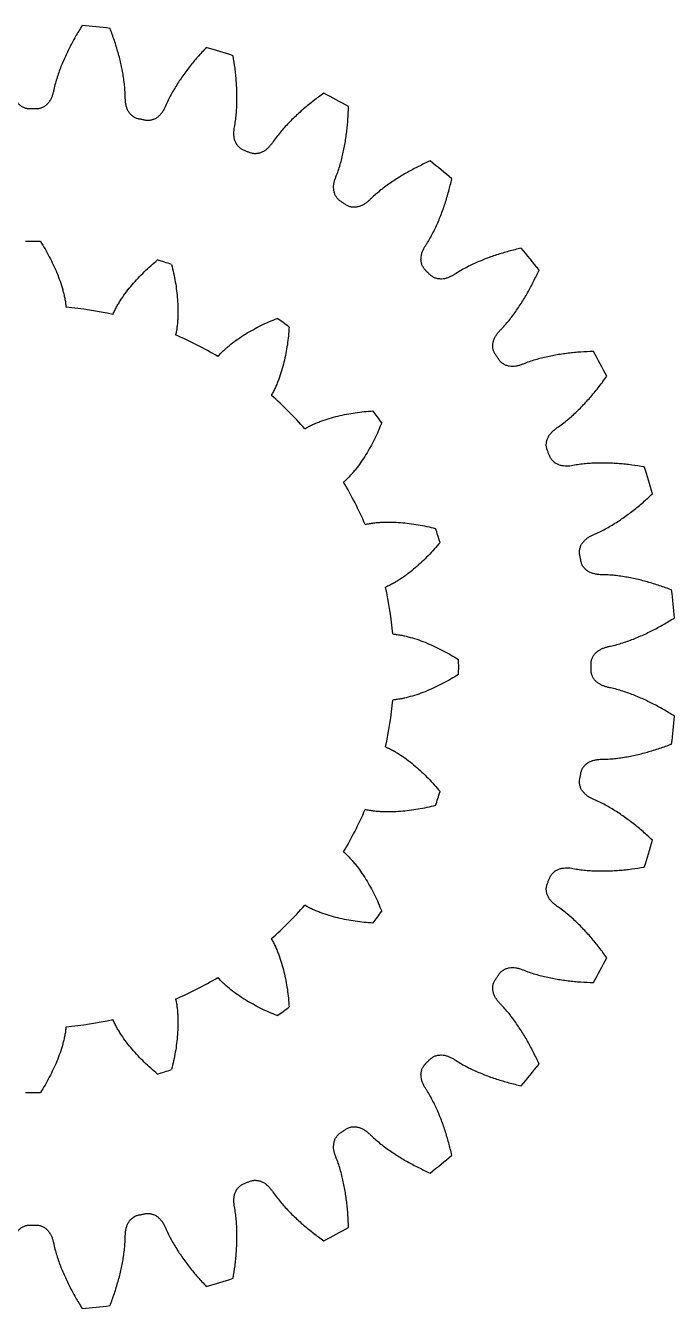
# Model space of a CAD drawing. Header units: millimetres. Extents: x -17 to 17, y -17 to 17.
# Drawn here: x -0.2 to 16.95, y -16.95 to 16.95 of the extents above; entities that cross this region are included whole.
import ezdxf

# ---------------------------------------------------------------- set-up
doc = ezdxf.new("R2010")
doc.units = ezdxf.units.MM

msp = doc.modelspace()

# ---------------------------------------------------------------- linework, layer by layer
for radius, start, end in [(17, 83.1228, 85.6272), (17, 71.8728, 74.3772), (17, 60.6228, 63.1272), (17, 49.3728, 51.8772), (11.25, 89.006, 90.994), (17, 38.1228, 40.6272), (11.25, 71.006, 72.994), (9.551, 77.2414, 84.7586), (11.25, 53.006, 54.994), (9.551, 59.2414, 66.7586), (17, 26.8728, 29.3772), (9.551, 41.2414, 48.7586), (11.25, 35.006, 36.994), (17, 15.6228, 18.1272), (9.551, 23.2414, 30.7586), (11.25, 17.006, 18.994), (9.551, 5.2414, 12.7586), (17, 4.3728, 6.8772), (11.25, 359.006, 0.994), (9.551, 347.2414, 354.7586), (17, 353.1228, 355.6272), (11.25, 341.006, 342.994), (9.551, 329.2414, 336.7586), (17, 341.8728, 344.3772), (9.551, 311.2414, 318.7586), (11.25, 323.006, 324.994), (17, 330.6228, 333.1272), (9.551, 293.2414, 300.7586), (11.25, 305.006, 306.994), (9.551, 275.2414, 282.7586), (17, 319.3728, 321.8772), (11.25, 287.006, 288.994), (11.25, 269.006, 270.994), (17, 308.1228, 310.6272), (17, 296.8728, 299.3772), (17, 285.6228, 288.1272), (17, 274.3728, 276.8772)]:
    msp.add_arc((0, 0), radius, start, end)
for points, knots in [([(1.296, 16.951), (1.237, 16.855), (1.149, 16.711), (1.041, 16.515), (0.963, 16.366), (0.889, 16.214), (0.819, 16.061), (0.753, 15.906), (0.693, 15.749), (0.638, 15.589), (0.59, 15.428), (0.556, 15.292), (0.534, 15.182), (0.51, 15.101), (0.479, 15.023), (0.437, 14.949), (0.393, 14.894), (0.354, 14.854), (0.32, 14.829), (0.285, 14.805), (0.247, 14.786), (0.209, 14.77), (0.168, 14.76), (0.126, 14.751), (0.07, 14.749), (0, 14.751), (-0.07, 14.749), (-0.126, 14.751), (-0.168, 14.76), (-0.209, 14.77), (-0.247, 14.786), (-0.285, 14.805), (-0.32, 14.829), (-0.354, 14.854), (-0.393, 14.894), (-0.437, 14.949), (-0.479, 15.023), (-0.51, 15.101), (-0.534, 15.182), (-0.556, 15.292), (-0.59, 15.428), (-0.638, 15.589), (-0.693, 15.749), (-0.753, 15.906), (-0.819, 16.061), (-0.889, 16.214), (-0.963, 16.366), (-1.041, 16.515), (-1.149, 16.711), (-1.237, 16.855), (-1.296, 16.951)], [-0.5387943, -0.5387943, -0.5387943, -0.5387943, -0.5051179, -0.4882785, -0.4714392, -0.4545999, -0.4377607, -0.4209216, -0.4040826, -0.3872438, -0.3704053, -0.3535677, -0.3451488, -0.3367309, -0.328313, -0.3199005, -0.311489, -0.3072802, -0.3030703, -0.2988622, -0.2946523, -0.290444, -0.2862348, -0.2820262, -0.277817, -0.2693972, -0.2609774, -0.2567681, -0.2525596, -0.2483503, -0.244142, -0.2399321, -0.2357241, -0.2315141, -0.2273054, -0.2188938, -0.2104814, -0.2020635, -0.1936455, -0.1852267, -0.168389, -0.1515506, -0.1347118, -0.1178728, -0.1010337, -0.0841944, -0.0673552, -0.0505158, -0.0336764, 0, 0, 0, 0]), ([(4.578, 16.372), (4.502, 16.29), (4.387, 16.166), (4.243, 15.994), (4.137, 15.863), (4.035, 15.729), (3.936, 15.593), (3.842, 15.453), (3.752, 15.311), (3.667, 15.165), (3.588, 15.017), (3.528, 14.89), (3.485, 14.786), (3.446, 14.711), (3.4, 14.641), (3.345, 14.576), (3.291, 14.531), (3.245, 14.5), (3.207, 14.481), (3.168, 14.465), (3.127, 14.454), (3.086, 14.445), (3.044, 14.443), (3.002, 14.443), (2.946, 14.452), (2.878, 14.467), (2.809, 14.48), (2.754, 14.492), (2.715, 14.509), (2.677, 14.526), (2.642, 14.55), (2.608, 14.576), (2.579, 14.606), (2.551, 14.638), (2.52, 14.684), (2.488, 14.747), (2.461, 14.827), (2.446, 14.91), (2.439, 14.994), (2.438, 15.106), (2.432, 15.247), (2.416, 15.414), (2.393, 15.581), (2.364, 15.747), (2.331, 15.912), (2.292, 16.076), (2.249, 16.239), (2.201, 16.4), (2.133, 16.614), (2.075, 16.772), (2.036, 16.878)], [-0.5387943, -0.5387943, -0.5387943, -0.5387943, -0.5051179, -0.4882785, -0.4714392, -0.4545999, -0.4377607, -0.4209216, -0.4040826, -0.3872438, -0.3704053, -0.3535677, -0.3451488, -0.3367309, -0.328313, -0.3199005, -0.311489, -0.3072802, -0.3030703, -0.2988622, -0.2946523, -0.290444, -0.2862348, -0.2820262, -0.277817, -0.2693972, -0.2609774, -0.2567681, -0.2525596, -0.2483503, -0.244142, -0.2399321, -0.2357241, -0.2315141, -0.2273054, -0.2188938, -0.2104814, -0.2020635, -0.1936455, -0.1852267, -0.168389, -0.1515506, -0.1347118, -0.1178728, -0.1010337, -0.0841944, -0.0673552, -0.0505158, -0.0336764, 0, 0, 0, 0]), ([(7.684, 15.164), (7.593, 15.098), (7.457, 14.999), (7.281, 14.859), (7.152, 14.751), (7.026, 14.64), (6.903, 14.525), (6.783, 14.407), (6.667, 14.285), (6.555, 14.159), (6.449, 14.028), (6.365, 13.915), (6.303, 13.822), (6.25, 13.756), (6.191, 13.696), (6.125, 13.644), (6.063, 13.61), (6.011, 13.588), (5.97, 13.577), (5.929, 13.569), (5.887, 13.566), (5.845, 13.565), (5.803, 13.572), (5.762, 13.58), (5.709, 13.6), (5.645, 13.628), (5.58, 13.653), (5.528, 13.677), (5.493, 13.7), (5.459, 13.725), (5.43, 13.755), (5.402, 13.787), (5.379, 13.822), (5.358, 13.859), (5.336, 13.911), (5.317, 13.978), (5.307, 14.062), (5.307, 14.147), (5.317, 14.23), (5.338, 14.341), (5.359, 14.479), (5.376, 14.647), (5.387, 14.815), (5.391, 14.983), (5.39, 15.152), (5.384, 15.32), (5.373, 15.488), (5.358, 15.656), (5.333, 15.879), (5.307, 16.045), (5.289, 16.156)], [-0.5387943, -0.5387943, -0.5387943, -0.5387943, -0.5051179, -0.4882785, -0.4714392, -0.4545999, -0.4377607, -0.4209216, -0.4040826, -0.3872438, -0.3704053, -0.3535677, -0.3451488, -0.3367309, -0.328313, -0.3199005, -0.311489, -0.3072802, -0.3030703, -0.2988622, -0.2946523, -0.290444, -0.2862348, -0.2820262, -0.277817, -0.2693972, -0.2609774, -0.2567681, -0.2525596, -0.2483503, -0.244142, -0.2399321, -0.2357241, -0.2315141, -0.2273054, -0.2188938, -0.2104814, -0.2020635, -0.1936455, -0.1852267, -0.168389, -0.1515506, -0.1347118, -0.1178728, -0.1010337, -0.0841944, -0.0673552, -0.0505158, -0.0336764, 0, 0, 0, 0]), ([(10.495, 13.374), (10.393, 13.327), (10.24, 13.257), (10.04, 13.153), (9.893, 13.073), (9.747, 12.988), (9.604, 12.9), (9.463, 12.807), (9.326, 12.71), (9.191, 12.608), (9.062, 12.5), (8.958, 12.406), (8.878, 12.327), (8.814, 12.272), (8.744, 12.225), (8.669, 12.187), (8.602, 12.165), (8.547, 12.154), (8.504, 12.152), (8.462, 12.151), (8.421, 12.157), (8.379, 12.164), (8.339, 12.179), (8.3, 12.195), (8.253, 12.225), (8.195, 12.265), (8.136, 12.303), (8.09, 12.335), (8.061, 12.365), (8.032, 12.396), (8.009, 12.432), (7.988, 12.468), (7.972, 12.507), (7.959, 12.547), (7.948, 12.602), (7.942, 12.673), (7.948, 12.757), (7.965, 12.839), (7.991, 12.92), (8.034, 13.023), (8.081, 13.156), (8.131, 13.317), (8.174, 13.479), (8.211, 13.644), (8.242, 13.809), (8.269, 13.975), (8.292, 14.142), (8.31, 14.31), (8.329, 14.533), (8.335, 14.702), (8.339, 14.814)], [-0.5387943, -0.5387943, -0.5387943, -0.5387943, -0.5051179, -0.4882785, -0.4714392, -0.4545999, -0.4377607, -0.4209216, -0.4040826, -0.3872438, -0.3704053, -0.3535677, -0.3451488, -0.3367309, -0.328313, -0.3199005, -0.311489, -0.3072802, -0.3030703, -0.2988622, -0.2946523, -0.290444, -0.2862348, -0.2820262, -0.277817, -0.2693972, -0.2609774, -0.2567681, -0.2525596, -0.2483503, -0.244142, -0.2399321, -0.2357241, -0.2315141, -0.2273054, -0.2188938, -0.2104814, -0.2020635, -0.1936455, -0.1852267, -0.168389, -0.1515506, -0.1347118, -0.1178728, -0.1010337, -0.0841944, -0.0673552, -0.0505158, -0.0336764, 0, 0, 0, 0]), ([(12.902, 11.069), (12.793, 11.043), (12.629, 11.004), (12.414, 10.942), (12.253, 10.891), (12.094, 10.837), (11.936, 10.778), (11.78, 10.715), (11.626, 10.646), (11.474, 10.572), (11.326, 10.492), (11.206, 10.42), (11.112, 10.358), (11.039, 10.317), (10.961, 10.284), (10.88, 10.261), (10.81, 10.254), (10.754, 10.254), (10.712, 10.259), (10.67, 10.267), (10.63, 10.28), (10.591, 10.296), (10.555, 10.318), (10.52, 10.341), (10.479, 10.38), (10.43, 10.43), (10.38, 10.479), (10.341, 10.52), (10.318, 10.555), (10.296, 10.591), (10.28, 10.63), (10.267, 10.67), (10.259, 10.712), (10.254, 10.754), (10.254, 10.81), (10.261, 10.88), (10.284, 10.961), (10.317, 11.039), (10.358, 11.112), (10.42, 11.206), (10.492, 11.326), (10.572, 11.474), (10.646, 11.626), (10.715, 11.78), (10.778, 11.936), (10.837, 12.094), (10.891, 12.253), (10.942, 12.414), (11.004, 12.629), (11.043, 12.793), (11.069, 12.902)], [-0.5387943, -0.5387943, -0.5387943, -0.5387943, -0.5051179, -0.4882785, -0.4714392, -0.4545999, -0.4377607, -0.4209216, -0.4040826, -0.3872438, -0.3704053, -0.3535677, -0.3451488, -0.3367309, -0.328313, -0.3199005, -0.311489, -0.3072802, -0.3030703, -0.2988622, -0.2946523, -0.290444, -0.2862348, -0.2820262, -0.277817, -0.2693972, -0.2609774, -0.2567681, -0.2525596, -0.2483503, -0.244142, -0.2399321, -0.2357241, -0.2315141, -0.2273054, -0.2188938, -0.2104814, -0.2020635, -0.1936455, -0.1852267, -0.168389, -0.1515506, -0.1347118, -0.1178728, -0.1010337, -0.0841944, -0.0673552, -0.0505158, -0.0336764, 0, 0, 0, 0]), ([(0.195, 11.248), (0.236, 11.182), (0.319, 11.049), (0.432, 10.843), (0.537, 10.632), (0.632, 10.417), (0.716, 10.197), (0.775, 10.01), (0.814, 9.859), (0.839, 9.744), (0.86, 9.628), (0.868, 9.55), (0.873, 9.511)], [-0.1880071, -0.1880071, -0.1880071, -0.1880071, -0.1645057, -0.1410042, -0.1175029, -0.094002, -0.0705017, -0.0470023, -0.0352513, -0.0235004, -0.0117499, 0, 0, 0, 0]), ([(2.109, 9.315), (2.125, 9.351), (2.157, 9.423), (2.213, 9.526), (2.272, 9.628), (2.357, 9.76), (2.47, 9.919), (2.618, 10.103), (2.775, 10.278), (2.939, 10.445), (3.111, 10.606), (3.23, 10.708), (3.29, 10.758)], [-0.1880071, -0.1880071, -0.1880071, -0.1880071, -0.1762572, -0.1645067, -0.1527558, -0.1410048, -0.1175054, -0.0940051, -0.0705042, -0.0470029, -0.0235014, 0, 0, 0, 0]), ([(3.662, 10.637), (3.68, 10.561), (3.718, 10.409), (3.762, 10.178), (3.797, 9.946), (3.82, 9.712), (3.832, 9.477), (3.83, 9.281), (3.821, 9.125), (3.809, 9.008), (3.793, 8.891), (3.777, 8.815), (3.769, 8.776)], [-0.1880071, -0.1880071, -0.1880071, -0.1880071, -0.1645057, -0.1410042, -0.1175029, -0.094002, -0.0705017, -0.0470023, -0.0352513, -0.0235004, -0.0117499, 0, 0, 0, 0]), ([(14.814, 8.339), (14.702, 8.335), (14.533, 8.329), (14.31, 8.31), (14.142, 8.292), (13.975, 8.269), (13.809, 8.242), (13.644, 8.211), (13.479, 8.174), (13.317, 8.131), (13.156, 8.081), (13.023, 8.034), (12.92, 7.991), (12.839, 7.965), (12.757, 7.948), (12.673, 7.942), (12.602, 7.948), (12.547, 7.959), (12.507, 7.972), (12.468, 7.988), (12.432, 8.009), (12.396, 8.032), (12.365, 8.061), (12.335, 8.09), (12.303, 8.136), (12.265, 8.195), (12.225, 8.253), (12.195, 8.3), (12.179, 8.339), (12.164, 8.379), (12.157, 8.421), (12.151, 8.462), (12.152, 8.504), (12.154, 8.547), (12.165, 8.602), (12.187, 8.669), (12.225, 8.744), (12.272, 8.814), (12.327, 8.878), (12.406, 8.958), (12.5, 9.062), (12.608, 9.191), (12.71, 9.326), (12.807, 9.463), (12.9, 9.604), (12.988, 9.747), (13.073, 9.893), (13.153, 10.04), (13.257, 10.24), (13.327, 10.393), (13.374, 10.495)], [-0.5387943, -0.5387943, -0.5387943, -0.5387943, -0.5051179, -0.4882785, -0.4714392, -0.4545999, -0.4377607, -0.4209216, -0.4040826, -0.3872438, -0.3704053, -0.3535677, -0.3451488, -0.3367309, -0.328313, -0.3199005, -0.311489, -0.3072802, -0.3030703, -0.2988622, -0.2946523, -0.290444, -0.2862348, -0.2820262, -0.277817, -0.2693972, -0.2609774, -0.2567681, -0.2525596, -0.2483503, -0.244142, -0.2399321, -0.2357241, -0.2315141, -0.2273054, -0.2188938, -0.2104814, -0.2020635, -0.1936455, -0.1852267, -0.168389, -0.1515506, -0.1347118, -0.1178728, -0.1010337, -0.0841944, -0.0673552, -0.0505158, -0.0336764, 0, 0, 0, 0]), ([(4.885, 8.208), (4.911, 8.237), (4.964, 8.295), (5.048, 8.376), (5.136, 8.454), (5.257, 8.554), (5.415, 8.67), (5.612, 8.799), (5.815, 8.917), (6.023, 9.026), (6.236, 9.126), (6.381, 9.185), (6.454, 9.215)], [-0.1880071, -0.1880071, -0.1880071, -0.1880071, -0.1762572, -0.1645067, -0.1527558, -0.1410048, -0.1175054, -0.0940051, -0.0705042, -0.0470029, -0.0235014, 0, 0, 0, 0]), ([(6.769, 8.985), (6.764, 8.907), (6.752, 8.751), (6.723, 8.518), (6.684, 8.286), (6.634, 8.056), (6.573, 7.829), (6.511, 7.643), (6.453, 7.497), (6.406, 7.39), (6.355, 7.284), (6.316, 7.216), (6.297, 7.182)], [-0.1880071, -0.1880071, -0.1880071, -0.1880071, -0.1645057, -0.1410042, -0.1175029, -0.094002, -0.0705017, -0.0470023, -0.0352513, -0.0235004, -0.0117499, 0, 0, 0, 0]), ([(16.156, 5.289), (16.045, 5.307), (15.879, 5.333), (15.656, 5.358), (15.488, 5.373), (15.32, 5.384), (15.152, 5.39), (14.983, 5.391), (14.815, 5.387), (14.647, 5.376), (14.479, 5.359), (14.341, 5.338), (14.23, 5.317), (14.147, 5.307), (14.062, 5.307), (13.978, 5.317), (13.911, 5.336), (13.859, 5.358), (13.822, 5.379), (13.787, 5.402), (13.755, 5.43), (13.725, 5.459), (13.7, 5.493), (13.677, 5.528), (13.653, 5.58), (13.628, 5.645), (13.6, 5.709), (13.58, 5.762), (13.572, 5.803), (13.565, 5.845), (13.566, 5.887), (13.569, 5.929), (13.577, 5.97), (13.588, 6.011), (13.61, 6.063), (13.644, 6.125), (13.696, 6.191), (13.756, 6.25), (13.822, 6.303), (13.915, 6.365), (14.028, 6.449), (14.159, 6.555), (14.285, 6.667), (14.407, 6.783), (14.525, 6.903), (14.64, 7.026), (14.751, 7.152), (14.859, 7.281), (14.999, 7.457), (15.098, 7.593), (15.164, 7.684)], [-0.5387943, -0.5387943, -0.5387943, -0.5387943, -0.5051179, -0.4882785, -0.4714392, -0.4545999, -0.4377607, -0.4209216, -0.4040826, -0.3872438, -0.3704053, -0.3535677, -0.3451488, -0.3367309, -0.328313, -0.3199005, -0.311489, -0.3072802, -0.3030703, -0.2988622, -0.2946523, -0.290444, -0.2862348, -0.2820262, -0.277817, -0.2693972, -0.2609774, -0.2567681, -0.2525596, -0.2483503, -0.244142, -0.2399321, -0.2357241, -0.2315141, -0.2273054, -0.2188938, -0.2104814, -0.2020635, -0.1936455, -0.1852267, -0.168389, -0.1515506, -0.1347118, -0.1178728, -0.1010337, -0.0841944, -0.0673552, -0.0505158, -0.0336764, 0, 0, 0, 0]), ([(7.182, 6.297), (7.216, 6.316), (7.284, 6.355), (7.39, 6.406), (7.497, 6.453), (7.643, 6.511), (7.829, 6.573), (8.056, 6.634), (8.286, 6.684), (8.518, 6.723), (8.751, 6.752), (8.907, 6.764), (8.985, 6.769)], [-0.1880071, -0.1880071, -0.1880071, -0.1880071, -0.1762572, -0.1645067, -0.1527558, -0.1410048, -0.1175054, -0.0940051, -0.0705042, -0.0470029, -0.0235014, 0, 0, 0, 0]), ([(9.215, 6.454), (9.185, 6.381), (9.126, 6.236), (9.026, 6.023), (8.917, 5.815), (8.799, 5.612), (8.67, 5.415), (8.554, 5.257), (8.454, 5.136), (8.376, 5.048), (8.295, 4.964), (8.237, 4.911), (8.208, 4.885)], [-0.1880071, -0.1880071, -0.1880071, -0.1880071, -0.1645057, -0.1410042, -0.1175029, -0.094002, -0.0705017, -0.0470023, -0.0352513, -0.0235004, -0.0117499, 0, 0, 0, 0]), ([(16.878, 2.036), (16.772, 2.075), (16.614, 2.133), (16.4, 2.201), (16.239, 2.249), (16.076, 2.292), (15.912, 2.331), (15.747, 2.364), (15.581, 2.393), (15.414, 2.416), (15.247, 2.432), (15.106, 2.438), (14.994, 2.439), (14.91, 2.446), (14.827, 2.461), (14.747, 2.488), (14.684, 2.52), (14.638, 2.551), (14.606, 2.579), (14.576, 2.608), (14.55, 2.642), (14.526, 2.677), (14.509, 2.715), (14.492, 2.754), (14.48, 2.809), (14.467, 2.878), (14.452, 2.946), (14.443, 3.002), (14.443, 3.044), (14.445, 3.086), (14.454, 3.127), (14.465, 3.168), (14.481, 3.207), (14.5, 3.245), (14.531, 3.291), (14.576, 3.345), (14.641, 3.4), (14.711, 3.446), (14.786, 3.485), (14.89, 3.528), (15.017, 3.588), (15.165, 3.667), (15.311, 3.752), (15.453, 3.842), (15.593, 3.936), (15.729, 4.035), (15.863, 4.137), (15.994, 4.243), (16.166, 4.387), (16.29, 4.502), (16.372, 4.578)], [-0.5387943, -0.5387943, -0.5387943, -0.5387943, -0.5051179, -0.4882785, -0.4714392, -0.4545999, -0.4377607, -0.4209216, -0.4040826, -0.3872438, -0.3704053, -0.3535677, -0.3451488, -0.3367309, -0.328313, -0.3199005, -0.311489, -0.3072802, -0.3030703, -0.2988622, -0.2946523, -0.290444, -0.2862348, -0.2820262, -0.277817, -0.2693972, -0.2609774, -0.2567681, -0.2525596, -0.2483503, -0.244142, -0.2399321, -0.2357241, -0.2315141, -0.2273054, -0.2188938, -0.2104814, -0.2020635, -0.1936455, -0.1852267, -0.168389, -0.1515506, -0.1347118, -0.1178728, -0.1010337, -0.0841944, -0.0673552, -0.0505158, -0.0336764, 0, 0, 0, 0]), ([(8.776, 3.769), (8.815, 3.777), (8.891, 3.793), (9.008, 3.809), (9.125, 3.821), (9.281, 3.83), (9.477, 3.832), (9.712, 3.82), (9.946, 3.797), (10.178, 3.762), (10.409, 3.718), (10.561, 3.68), (10.637, 3.662)], [-0.1880071, -0.1880071, -0.1880071, -0.1880071, -0.1762572, -0.1645067, -0.1527558, -0.1410048, -0.1175054, -0.0940051, -0.0705042, -0.0470029, -0.0235014, 0, 0, 0, 0]), ([(10.758, 3.29), (10.708, 3.23), (10.606, 3.111), (10.445, 2.939), (10.278, 2.775), (10.103, 2.618), (9.919, 2.47), (9.76, 2.357), (9.628, 2.272), (9.526, 2.213), (9.423, 2.157), (9.351, 2.125), (9.315, 2.109)], [-0.1880071, -0.1880071, -0.1880071, -0.1880071, -0.1645057, -0.1410042, -0.1175029, -0.094002, -0.0705017, -0.0470023, -0.0352513, -0.0235004, -0.0117499, 0, 0, 0, 0]), ([(16.951, -1.296), (16.855, -1.237), (16.711, -1.149), (16.515, -1.041), (16.366, -0.963), (16.214, -0.889), (16.061, -0.819), (15.906, -0.753), (15.749, -0.693), (15.589, -0.638), (15.428, -0.59), (15.292, -0.556), (15.182, -0.534), (15.101, -0.51), (15.023, -0.479), (14.949, -0.437), (14.894, -0.393), (14.854, -0.354), (14.829, -0.32), (14.805, -0.285), (14.786, -0.247), (14.77, -0.209), (14.76, -0.168), (14.751, -0.126), (14.749, -0.07), (14.751, 0), (14.749, 0.07), (14.751, 0.126), (14.76, 0.168), (14.77, 0.209), (14.786, 0.247), (14.805, 0.285), (14.829, 0.32), (14.854, 0.354), (14.894, 0.393), (14.949, 0.437), (15.023, 0.479), (15.101, 0.51), (15.182, 0.534), (15.292, 0.556), (15.428, 0.59), (15.589, 0.638), (15.749, 0.693), (15.906, 0.753), (16.061, 0.819), (16.214, 0.889), (16.366, 0.963), (16.515, 1.041), (16.711, 1.149), (16.855, 1.237), (16.951, 1.296)], [-0.5387943, -0.5387943, -0.5387943, -0.5387943, -0.5051179, -0.4882785, -0.4714392, -0.4545999, -0.4377607, -0.4209216, -0.4040826, -0.3872438, -0.3704053, -0.3535677, -0.3451488, -0.3367309, -0.328313, -0.3199005, -0.311489, -0.3072802, -0.3030703, -0.2988622, -0.2946523, -0.290444, -0.2862348, -0.2820262, -0.277817, -0.2693972, -0.2609774, -0.2567681, -0.2525596, -0.2483503, -0.244142, -0.2399321, -0.2357241, -0.2315141, -0.2273054, -0.2188938, -0.2104814, -0.2020635, -0.1936455, -0.1852267, -0.168389, -0.1515506, -0.1347118, -0.1178728, -0.1010337, -0.0841944, -0.0673552, -0.0505158, -0.0336764, 0, 0, 0, 0]), ([(9.511, 0.873), (9.55, 0.868), (9.628, 0.86), (9.744, 0.839), (9.859, 0.814), (10.01, 0.775), (10.197, 0.716), (10.417, 0.632), (10.632, 0.537), (10.843, 0.432), (11.049, 0.319), (11.182, 0.236), (11.248, 0.195)], [-0.1880071, -0.1880071, -0.1880071, -0.1880071, -0.1762572, -0.1645067, -0.1527558, -0.1410048, -0.1175054, -0.0940051, -0.0705042, -0.0470029, -0.0235014, 0, 0, 0, 0]), ([(11.248, -0.195), (11.182, -0.236), (11.049, -0.319), (10.843, -0.432), (10.632, -0.537), (10.417, -0.632), (10.197, -0.716), (10.01, -0.775), (9.859, -0.814), (9.744, -0.839), (9.628, -0.86), (9.55, -0.868), (9.511, -0.873)], [-0.1880071, -0.1880071, -0.1880071, -0.1880071, -0.1645057, -0.1410042, -0.1175029, -0.094002, -0.0705017, -0.0470023, -0.0352513, -0.0235004, -0.0117499, 0, 0, 0, 0]), ([(9.315, -2.109), (9.351, -2.125), (9.423, -2.157), (9.526, -2.213), (9.628, -2.272), (9.76, -2.357), (9.919, -2.47), (10.103, -2.618), (10.278, -2.775), (10.445, -2.939), (10.606, -3.111), (10.708, -3.23), (10.758, -3.29)], [-0.1880071, -0.1880071, -0.1880071, -0.1880071, -0.1762572, -0.1645067, -0.1527558, -0.1410048, -0.1175054, -0.0940051, -0.0705042, -0.0470029, -0.0235014, 0, 0, 0, 0]), ([(16.372, -4.578), (16.29, -4.502), (16.166, -4.387), (15.994, -4.243), (15.863, -4.137), (15.729, -4.035), (15.593, -3.936), (15.453, -3.842), (15.311, -3.752), (15.165, -3.667), (15.017, -3.588), (14.89, -3.528), (14.786, -3.485), (14.711, -3.446), (14.641, -3.4), (14.576, -3.345), (14.531, -3.291), (14.5, -3.245), (14.481, -3.207), (14.465, -3.168), (14.454, -3.127), (14.445, -3.086), (14.443, -3.044), (14.443, -3.002), (14.452, -2.946), (14.467, -2.878), (14.48, -2.809), (14.492, -2.754), (14.509, -2.715), (14.526, -2.677), (14.55, -2.642), (14.576, -2.608), (14.606, -2.579), (14.638, -2.551), (14.684, -2.52), (14.747, -2.488), (14.827, -2.461), (14.91, -2.446), (14.994, -2.439), (15.106, -2.438), (15.247, -2.432), (15.414, -2.416), (15.581, -2.393), (15.747, -2.364), (15.912, -2.331), (16.076, -2.292), (16.239, -2.249), (16.4, -2.201), (16.614, -2.133), (16.772, -2.075), (16.878, -2.036)], [-0.5387943, -0.5387943, -0.5387943, -0.5387943, -0.5051179, -0.4882785, -0.4714392, -0.4545999, -0.4377607, -0.4209216, -0.4040826, -0.3872438, -0.3704053, -0.3535677, -0.3451488, -0.3367309, -0.328313, -0.3199005, -0.311489, -0.3072802, -0.3030703, -0.2988622, -0.2946523, -0.290444, -0.2862348, -0.2820262, -0.277817, -0.2693972, -0.2609774, -0.2567681, -0.2525596, -0.2483503, -0.244142, -0.2399321, -0.2357241, -0.2315141, -0.2273054, -0.2188938, -0.2104814, -0.2020635, -0.1936455, -0.1852267, -0.168389, -0.1515506, -0.1347118, -0.1178728, -0.1010337, -0.0841944, -0.0673552, -0.0505158, -0.0336764, 0, 0, 0, 0]), ([(10.637, -3.662), (10.561, -3.68), (10.409, -3.718), (10.178, -3.762), (9.946, -3.797), (9.712, -3.82), (9.477, -3.832), (9.281, -3.83), (9.125, -3.821), (9.008, -3.809), (8.891, -3.793), (8.815, -3.777), (8.776, -3.769)], [-0.1880071, -0.1880071, -0.1880071, -0.1880071, -0.1645057, -0.1410042, -0.1175029, -0.094002, -0.0705017, -0.0470023, -0.0352513, -0.0235004, -0.0117499, 0, 0, 0, 0]), ([(8.208, -4.885), (8.237, -4.911), (8.295, -4.964), (8.376, -5.048), (8.454, -5.136), (8.554, -5.257), (8.67, -5.415), (8.799, -5.612), (8.917, -5.815), (9.026, -6.023), (9.126, -6.236), (9.185, -6.381), (9.215, -6.454)], [-0.1880071, -0.1880071, -0.1880071, -0.1880071, -0.1762572, -0.1645067, -0.1527558, -0.1410048, -0.1175054, -0.0940051, -0.0705042, -0.0470029, -0.0235014, 0, 0, 0, 0]), ([(15.164, -7.684), (15.098, -7.593), (14.999, -7.457), (14.859, -7.281), (14.751, -7.152), (14.64, -7.026), (14.525, -6.903), (14.407, -6.783), (14.285, -6.667), (14.159, -6.555), (14.028, -6.449), (13.915, -6.365), (13.822, -6.303), (13.756, -6.25), (13.696, -6.191), (13.644, -6.125), (13.61, -6.063), (13.588, -6.011), (13.577, -5.97), (13.569, -5.929), (13.566, -5.887), (13.565, -5.845), (13.572, -5.803), (13.58, -5.762), (13.6, -5.709), (13.628, -5.645), (13.653, -5.58), (13.677, -5.528), (13.7, -5.493), (13.725, -5.459), (13.755, -5.43), (13.787, -5.402), (13.822, -5.379), (13.859, -5.358), (13.911, -5.336), (13.978, -5.317), (14.062, -5.307), (14.147, -5.307), (14.23, -5.317), (14.341, -5.338), (14.479, -5.359), (14.647, -5.376), (14.815, -5.387), (14.983, -5.391), (15.152, -5.39), (15.32, -5.384), (15.488, -5.373), (15.656, -5.358), (15.879, -5.333), (16.045, -5.307), (16.156, -5.289)], [-0.5387943, -0.5387943, -0.5387943, -0.5387943, -0.5051179, -0.4882785, -0.4714392, -0.4545999, -0.4377607, -0.4209216, -0.4040826, -0.3872438, -0.3704053, -0.3535677, -0.3451488, -0.3367309, -0.328313, -0.3199005, -0.311489, -0.3072802, -0.3030703, -0.2988622, -0.2946523, -0.290444, -0.2862348, -0.2820262, -0.277817, -0.2693972, -0.2609774, -0.2567681, -0.2525596, -0.2483503, -0.244142, -0.2399321, -0.2357241, -0.2315141, -0.2273054, -0.2188938, -0.2104814, -0.2020635, -0.1936455, -0.1852267, -0.168389, -0.1515506, -0.1347118, -0.1178728, -0.1010337, -0.0841944, -0.0673552, -0.0505158, -0.0336764, 0, 0, 0, 0]), ([(8.985, -6.769), (8.907, -6.764), (8.751, -6.752), (8.518, -6.723), (8.286, -6.684), (8.056, -6.634), (7.829, -6.573), (7.643, -6.511), (7.497, -6.453), (7.39, -6.406), (7.284, -6.355), (7.216, -6.316), (7.182, -6.297)], [-0.1880071, -0.1880071, -0.1880071, -0.1880071, -0.1645057, -0.1410042, -0.1175029, -0.094002, -0.0705017, -0.0470023, -0.0352513, -0.0235004, -0.0117499, 0, 0, 0, 0]), ([(6.297, -7.182), (6.316, -7.216), (6.355, -7.284), (6.406, -7.39), (6.453, -7.497), (6.511, -7.643), (6.573, -7.829), (6.634, -8.056), (6.684, -8.286), (6.723, -8.518), (6.752, -8.751), (6.764, -8.907), (6.769, -8.985)], [-0.1880071, -0.1880071, -0.1880071, -0.1880071, -0.1762572, -0.1645067, -0.1527558, -0.1410048, -0.1175054, -0.0940051, -0.0705042, -0.0470029, -0.0235014, 0, 0, 0, 0]), ([(13.374, -10.495), (13.327, -10.393), (13.257, -10.24), (13.153, -10.04), (13.073, -9.893), (12.988, -9.747), (12.9, -9.604), (12.807, -9.463), (12.71, -9.326), (12.608, -9.191), (12.5, -9.062), (12.406, -8.958), (12.327, -8.878), (12.272, -8.814), (12.225, -8.744), (12.187, -8.669), (12.165, -8.602), (12.154, -8.547), (12.152, -8.504), (12.151, -8.462), (12.157, -8.421), (12.164, -8.379), (12.179, -8.339), (12.195, -8.3), (12.225, -8.253), (12.265, -8.195), (12.303, -8.136), (12.335, -8.09), (12.365, -8.061), (12.396, -8.032), (12.432, -8.009), (12.468, -7.988), (12.507, -7.972), (12.547, -7.959), (12.602, -7.948), (12.673, -7.942), (12.757, -7.948), (12.839, -7.965), (12.92, -7.991), (13.023, -8.034), (13.156, -8.081), (13.317, -8.131), (13.479, -8.174), (13.644, -8.211), (13.809, -8.242), (13.975, -8.269), (14.142, -8.292), (14.31, -8.31), (14.533, -8.329), (14.702, -8.335), (14.814, -8.339)], [-0.5387943, -0.5387943, -0.5387943, -0.5387943, -0.5051179, -0.4882785, -0.4714392, -0.4545999, -0.4377607, -0.4209216, -0.4040826, -0.3872438, -0.3704053, -0.3535677, -0.3451488, -0.3367309, -0.328313, -0.3199005, -0.311489, -0.3072802, -0.3030703, -0.2988622, -0.2946523, -0.290444, -0.2862348, -0.2820262, -0.277817, -0.2693972, -0.2609774, -0.2567681, -0.2525596, -0.2483503, -0.244142, -0.2399321, -0.2357241, -0.2315141, -0.2273054, -0.2188938, -0.2104814, -0.2020635, -0.1936455, -0.1852267, -0.168389, -0.1515506, -0.1347118, -0.1178728, -0.1010337, -0.0841944, -0.0673552, -0.0505158, -0.0336764, 0, 0, 0, 0]), ([(6.454, -9.215), (6.381, -9.185), (6.236, -9.126), (6.023, -9.026), (5.815, -8.917), (5.612, -8.799), (5.415, -8.67), (5.257, -8.554), (5.136, -8.454), (5.048, -8.376), (4.964, -8.295), (4.911, -8.237), (4.885, -8.208)], [-0.1880071, -0.1880071, -0.1880071, -0.1880071, -0.1645057, -0.1410042, -0.1175029, -0.094002, -0.0705017, -0.0470023, -0.0352513, -0.0235004, -0.0117499, 0, 0, 0, 0]), ([(3.769, -8.776), (3.777, -8.815), (3.793, -8.891), (3.809, -9.008), (3.821, -9.125), (3.83, -9.281), (3.832, -9.477), (3.82, -9.712), (3.797, -9.946), (3.762, -10.178), (3.718, -10.409), (3.68, -10.561), (3.662, -10.637)], [-0.1880071, -0.1880071, -0.1880071, -0.1880071, -0.1762572, -0.1645067, -0.1527558, -0.1410048, -0.1175054, -0.0940051, -0.0705042, -0.0470029, -0.0235014, 0, 0, 0, 0]), ([(3.29, -10.758), (3.23, -10.708), (3.111, -10.606), (2.939, -10.445), (2.775, -10.278), (2.618, -10.103), (2.47, -9.919), (2.357, -9.76), (2.272, -9.628), (2.213, -9.526), (2.157, -9.423), (2.125, -9.351), (2.109, -9.315)], [-0.1880071, -0.1880071, -0.1880071, -0.1880071, -0.1645057, -0.1410042, -0.1175029, -0.094002, -0.0705017, -0.0470023, -0.0352513, -0.0235004, -0.0117499, 0, 0, 0, 0]), ([(0.873, -9.511), (0.868, -9.55), (0.86, -9.628), (0.839, -9.744), (0.814, -9.859), (0.775, -10.01), (0.716, -10.197), (0.632, -10.417), (0.537, -10.632), (0.432, -10.843), (0.319, -11.049), (0.236, -11.182), (0.195, -11.248)], [-0.1880071, -0.1880071, -0.1880071, -0.1880071, -0.1762572, -0.1645067, -0.1527558, -0.1410048, -0.1175054, -0.0940051, -0.0705042, -0.0470029, -0.0235014, 0, 0, 0, 0]), ([(11.069, -12.902), (11.043, -12.793), (11.004, -12.629), (10.942, -12.414), (10.891, -12.253), (10.837, -12.094), (10.778, -11.936), (10.715, -11.78), (10.646, -11.626), (10.572, -11.474), (10.492, -11.326), (10.42, -11.206), (10.358, -11.112), (10.317, -11.039), (10.284, -10.961), (10.261, -10.88), (10.254, -10.81), (10.254, -10.754), (10.259, -10.712), (10.267, -10.67), (10.28, -10.63), (10.296, -10.591), (10.318, -10.555), (10.341, -10.52), (10.38, -10.479), (10.43, -10.43), (10.479, -10.38), (10.52, -10.341), (10.555, -10.318), (10.591, -10.296), (10.63, -10.28), (10.67, -10.267), (10.712, -10.259), (10.754, -10.254), (10.81, -10.254), (10.88, -10.261), (10.961, -10.284), (11.039, -10.317), (11.112, -10.358), (11.206, -10.42), (11.326, -10.492), (11.474, -10.572), (11.626, -10.646), (11.78, -10.715), (11.936, -10.778), (12.094, -10.837), (12.253, -10.891), (12.414, -10.942), (12.629, -11.004), (12.793, -11.043), (12.902, -11.069)], [-0.5387943, -0.5387943, -0.5387943, -0.5387943, -0.5051179, -0.4882785, -0.4714392, -0.4545999, -0.4377607, -0.4209216, -0.4040826, -0.3872438, -0.3704053, -0.3535677, -0.3451488, -0.3367309, -0.328313, -0.3199005, -0.311489, -0.3072802, -0.3030703, -0.2988622, -0.2946523, -0.290444, -0.2862348, -0.2820262, -0.277817, -0.2693972, -0.2609774, -0.2567681, -0.2525596, -0.2483503, -0.244142, -0.2399321, -0.2357241, -0.2315141, -0.2273054, -0.2188938, -0.2104814, -0.2020635, -0.1936455, -0.1852267, -0.168389, -0.1515506, -0.1347118, -0.1178728, -0.1010337, -0.0841944, -0.0673552, -0.0505158, -0.0336764, 0, 0, 0, 0]), ([(8.339, -14.814), (8.335, -14.702), (8.329, -14.533), (8.31, -14.31), (8.292, -14.142), (8.269, -13.975), (8.242, -13.809), (8.211, -13.644), (8.174, -13.479), (8.131, -13.317), (8.081, -13.156), (8.034, -13.023), (7.991, -12.92), (7.965, -12.839), (7.948, -12.757), (7.942, -12.673), (7.948, -12.602), (7.959, -12.547), (7.972, -12.507), (7.988, -12.468), (8.009, -12.432), (8.032, -12.396), (8.061, -12.365), (8.09, -12.335), (8.136, -12.303), (8.195, -12.265), (8.253, -12.225), (8.3, -12.195), (8.339, -12.179), (8.379, -12.164), (8.421, -12.157), (8.462, -12.151), (8.504, -12.152), (8.547, -12.154), (8.602, -12.165), (8.669, -12.187), (8.744, -12.225), (8.814, -12.272), (8.878, -12.327), (8.958, -12.406), (9.062, -12.5), (9.191, -12.608), (9.326, -12.71), (9.463, -12.807), (9.604, -12.9), (9.747, -12.988), (9.893, -13.073), (10.04, -13.153), (10.24, -13.257), (10.393, -13.327), (10.495, -13.374)], [-0.5387943, -0.5387943, -0.5387943, -0.5387943, -0.5051179, -0.4882785, -0.4714392, -0.4545999, -0.4377607, -0.4209216, -0.4040826, -0.3872438, -0.3704053, -0.3535677, -0.3451488, -0.3367309, -0.328313, -0.3199005, -0.311489, -0.3072802, -0.3030703, -0.2988622, -0.2946523, -0.290444, -0.2862348, -0.2820262, -0.277817, -0.2693972, -0.2609774, -0.2567681, -0.2525596, -0.2483503, -0.244142, -0.2399321, -0.2357241, -0.2315141, -0.2273054, -0.2188938, -0.2104814, -0.2020635, -0.1936455, -0.1852267, -0.168389, -0.1515506, -0.1347118, -0.1178728, -0.1010337, -0.0841944, -0.0673552, -0.0505158, -0.0336764, 0, 0, 0, 0]), ([(5.289, -16.156), (5.307, -16.045), (5.333, -15.879), (5.358, -15.656), (5.373, -15.488), (5.384, -15.32), (5.39, -15.152), (5.391, -14.983), (5.387, -14.815), (5.376, -14.647), (5.359, -14.479), (5.338, -14.341), (5.317, -14.23), (5.307, -14.147), (5.307, -14.062), (5.317, -13.978), (5.336, -13.911), (5.358, -13.859), (5.379, -13.822), (5.402, -13.787), (5.43, -13.755), (5.459, -13.725), (5.493, -13.7), (5.528, -13.677), (5.58, -13.653), (5.645, -13.628), (5.709, -13.6), (5.762, -13.58), (5.803, -13.572), (5.845, -13.565), (5.887, -13.566), (5.929, -13.569), (5.97, -13.577), (6.011, -13.588), (6.063, -13.61), (6.125, -13.644), (6.191, -13.696), (6.25, -13.756), (6.303, -13.822), (6.365, -13.915), (6.449, -14.028), (6.555, -14.159), (6.667, -14.285), (6.783, -14.407), (6.903, -14.525), (7.026, -14.64), (7.152, -14.751), (7.281, -14.859), (7.457, -14.999), (7.593, -15.098), (7.684, -15.164)], [-0.5387943, -0.5387943, -0.5387943, -0.5387943, -0.5051179, -0.4882785, -0.4714392, -0.4545999, -0.4377607, -0.4209216, -0.4040826, -0.3872438, -0.3704053, -0.3535677, -0.3451488, -0.3367309, -0.328313, -0.3199005, -0.311489, -0.3072802, -0.3030703, -0.2988622, -0.2946523, -0.290444, -0.2862348, -0.2820262, -0.277817, -0.2693972, -0.2609774, -0.2567681, -0.2525596, -0.2483503, -0.244142, -0.2399321, -0.2357241, -0.2315141, -0.2273054, -0.2188938, -0.2104814, -0.2020635, -0.1936455, -0.1852267, -0.168389, -0.1515506, -0.1347118, -0.1178728, -0.1010337, -0.0841944, -0.0673552, -0.0505158, -0.0336764, 0, 0, 0, 0]), ([(2.036, -16.878), (2.075, -16.772), (2.133, -16.614), (2.201, -16.4), (2.249, -16.239), (2.292, -16.076), (2.331, -15.912), (2.364, -15.747), (2.393, -15.581), (2.416, -15.414), (2.432, -15.247), (2.438, -15.106), (2.439, -14.994), (2.446, -14.91), (2.461, -14.827), (2.488, -14.747), (2.52, -14.684), (2.551, -14.638), (2.579, -14.606), (2.608, -14.576), (2.642, -14.55), (2.677, -14.526), (2.715, -14.509), (2.754, -14.492), (2.809, -14.48), (2.878, -14.467), (2.946, -14.452), (3.002, -14.443), (3.044, -14.443), (3.086, -14.445), (3.127, -14.454), (3.168, -14.465), (3.207, -14.481), (3.245, -14.5), (3.291, -14.531), (3.345, -14.576), (3.4, -14.641), (3.446, -14.711), (3.485, -14.786), (3.528, -14.89), (3.588, -15.017), (3.667, -15.165), (3.752, -15.311), (3.842, -15.453), (3.936, -15.593), (4.035, -15.729), (4.137, -15.863), (4.243, -15.994), (4.387, -16.166), (4.502, -16.29), (4.578, -16.372)], [-0.5387943, -0.5387943, -0.5387943, -0.5387943, -0.5051179, -0.4882785, -0.4714392, -0.4545999, -0.4377607, -0.4209216, -0.4040826, -0.3872438, -0.3704053, -0.3535677, -0.3451488, -0.3367309, -0.328313, -0.3199005, -0.311489, -0.3072802, -0.3030703, -0.2988622, -0.2946523, -0.290444, -0.2862348, -0.2820262, -0.277817, -0.2693972, -0.2609774, -0.2567681, -0.2525596, -0.2483503, -0.244142, -0.2399321, -0.2357241, -0.2315141, -0.2273054, -0.2188938, -0.2104814, -0.2020635, -0.1936455, -0.1852267, -0.168389, -0.1515506, -0.1347118, -0.1178728, -0.1010337, -0.0841944, -0.0673552, -0.0505158, -0.0336764, 0, 0, 0, 0]), ([(-1.296, -16.951), (-1.237, -16.855), (-1.149, -16.711), (-1.041, -16.515), (-0.963, -16.366), (-0.889, -16.214), (-0.819, -16.061), (-0.753, -15.906), (-0.693, -15.749), (-0.638, -15.589), (-0.59, -15.428), (-0.556, -15.292), (-0.534, -15.182), (-0.51, -15.101), (-0.479, -15.023), (-0.437, -14.949), (-0.393, -14.894), (-0.354, -14.854), (-0.32, -14.829), (-0.285, -14.805), (-0.247, -14.786), (-0.209, -14.77), (-0.168, -14.76), (-0.126, -14.751), (-0.07, -14.749), (0, -14.751), (0.07, -14.749), (0.126, -14.751), (0.168, -14.76), (0.209, -14.77), (0.247, -14.786), (0.285, -14.805), (0.32, -14.829), (0.354, -14.854), (0.393, -14.894), (0.437, -14.949), (0.479, -15.023), (0.51, -15.101), (0.534, -15.182), (0.556, -15.292), (0.59, -15.428), (0.638, -15.589), (0.693, -15.749), (0.753, -15.906), (0.819, -16.061), (0.889, -16.214), (0.963, -16.366), (1.041, -16.515), (1.149, -16.711), (1.237, -16.855), (1.296, -16.951)], [-0.5387943, -0.5387943, -0.5387943, -0.5387943, -0.5051179, -0.4882785, -0.4714392, -0.4545999, -0.4377607, -0.4209216, -0.4040826, -0.3872438, -0.3704053, -0.3535677, -0.3451488, -0.3367309, -0.328313, -0.3199005, -0.311489, -0.3072802, -0.3030703, -0.2988622, -0.2946523, -0.290444, -0.2862348, -0.2820262, -0.277817, -0.2693972, -0.2609774, -0.2567681, -0.2525596, -0.2483503, -0.244142, -0.2399321, -0.2357241, -0.2315141, -0.2273054, -0.2188938, -0.2104814, -0.2020635, -0.1936455, -0.1852267, -0.168389, -0.1515506, -0.1347118, -0.1178728, -0.1010337, -0.0841944, -0.0673552, -0.0505158, -0.0336764, 0, 0, 0, 0])]:
    msp.add_open_spline(points, degree=3, knots=knots)

doc.saveas('drawing.dxf')
